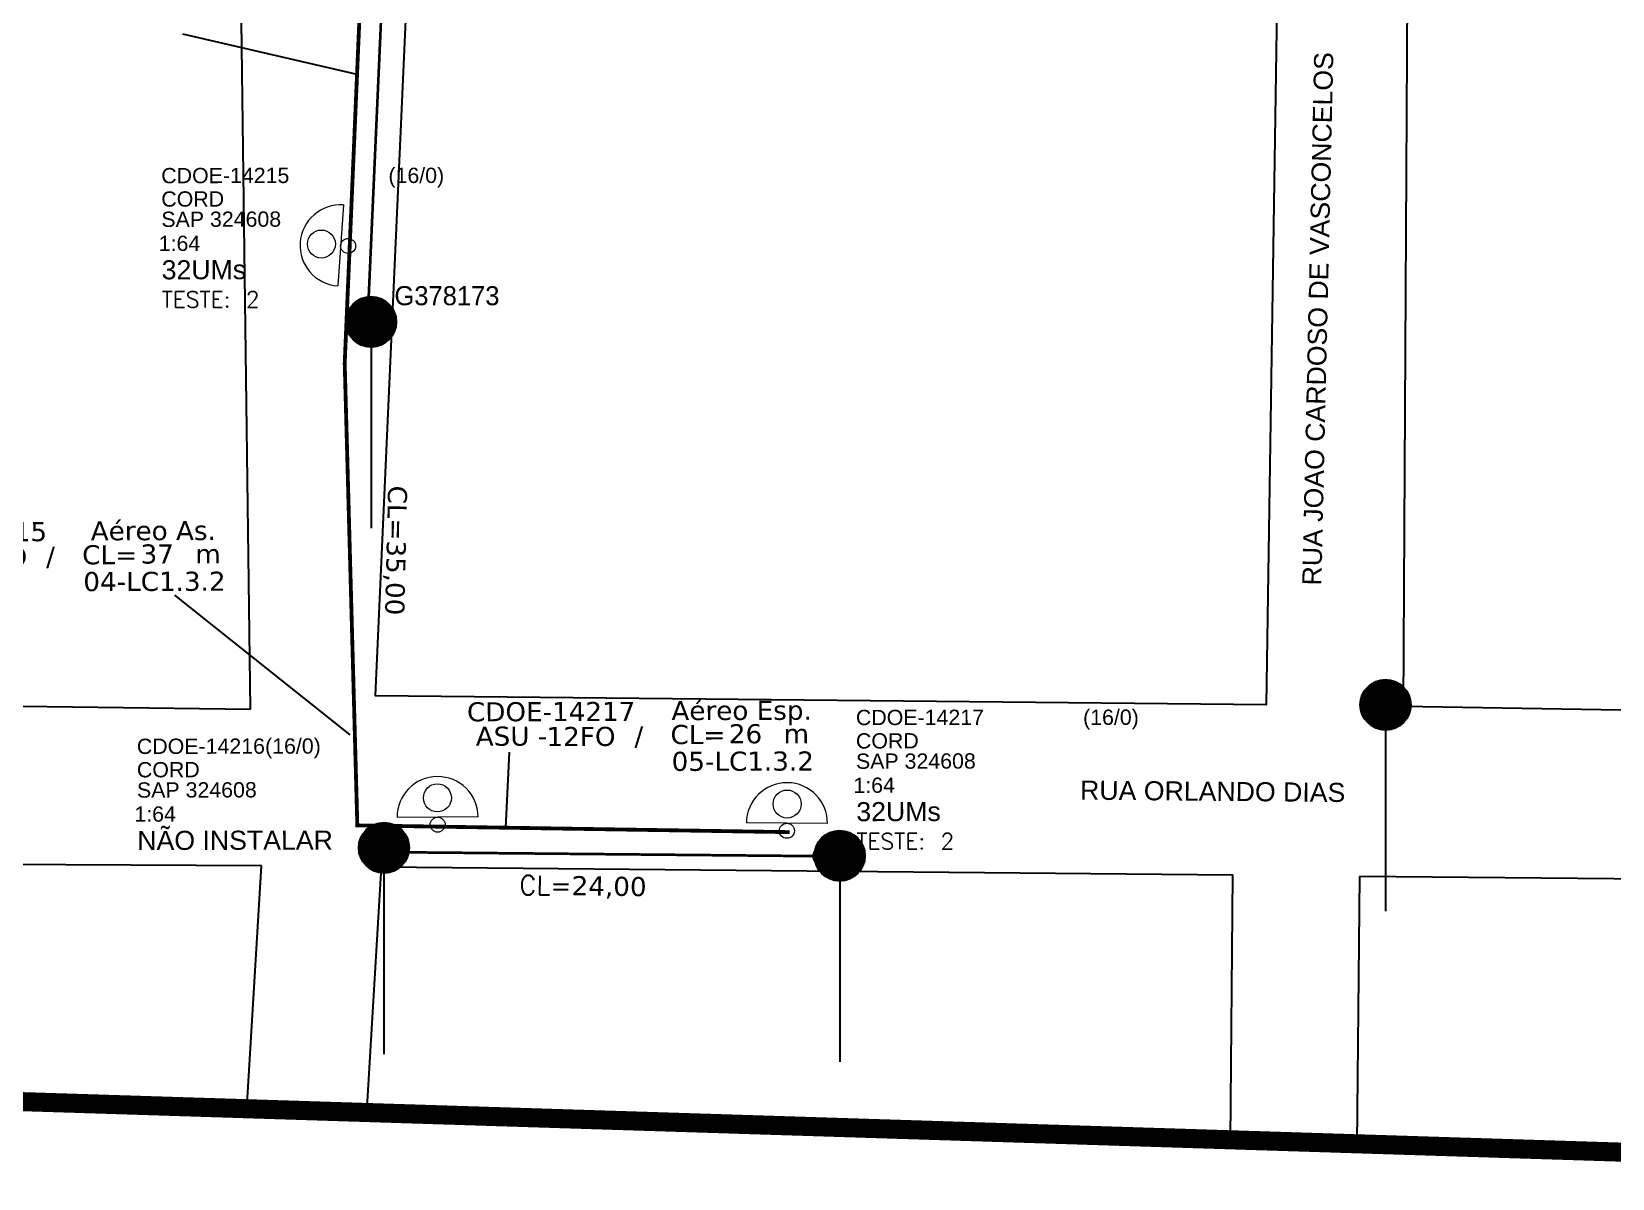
# Model space of a CAD drawing. Extents: x 12033 to 28038, y -9425 to 4777.
# Drawn here: x 13820 to 14648, y 1759 to 2359 of the extents above; entities that cross this region are included whole.
import ezdxf
from ezdxf.enums import TextEntityAlignment as Align

# ---------------------------------------------------------------- set-up
doc = ezdxf.new("R2010")
doc.units = ezdxf.units.DM
doc.header["$LTSCALE"] = 5
doc.header["$MEASUREMENT"] = 0
for name, color, linetype, lineweight in [("20.0-LEGENDA DOS CDO'S", 1, 'Continuous', 0), ('20.2-CDO_POSTE', 1, 'Continuous', 5), ('20.6-CORDOALHA_SUPORTE', 7, 'Continuous', 25)]:
    doc.layers.add(name, color=color, linetype=linetype, lineweight=lineweight)
for name, color, linetype in [('CAP a instalar', 1, 'Continuous'), ('celulas gpon', 7, 'Continuous'), ('label_cabos', 7, 'Continuous'), ('locais', 7, 'Continuous'), ('locais legendas', 7, 'Continuous'), ('QUADRA', 7, 'Continuous'), ('Segmento de Logradouro Texto', 238, 'Continuous')]:
    doc.layers.add(name, color=color, linetype=linetype)
doc.styles.add('ARIAL', font='arial.ttf')
doc.styles.add('DIGICADE', font='arial.ttf')
doc.styles.add('ROMANS', font='romans.shx')
doc.styles.add('siredit', font='verdana.ttf')
doc.linetypes.add('FENCELINE1', pattern='A,0.25,-0.1,[133,ltypeshp.shx,S=0.1,R=0,X=-0.1,Y=0],-0.1,1', length=1.45)
doc.dimstyles.new('CC', dxfattribs={"dimtxt": 1, "dimasz": 2, "dimexe": 0.18, "dimexo": 0.0625, "dimgap": 0.09, "dimtad": 0, "dimdec": 0, "dimrnd": 1, "dimzin": 0, "dimdsep": 46, "dimtxsty": 'siredit', "dimblk": 'NONE', "dimcen": 0, "dimse1": 1, "dimse2": 1, "dimsd1": 1, "dimsd2": 1, "dimclrt": 7, "dimadec": 0, "dimazin": 0, "dimtfac": 1, "dimtdec": 0, "dimtofl": 0, "dimtmove": 0, "dimatfit": 3, "dimfxl": 0, "dimtolj": 1, "dimtzin": 0, "dimarcsym": 0})

# ---------------------------------------------------------------- blocks, each defined once
blk = doc.blocks.new('*X22')
at = {"color": 0}
for p, q in [((-0.679997, 0.416018), (-0.018018, 1.077997)), ((-0.679809, 0.433884), (-0.035884, 1.077809)), ((-0.679715, 0.398622), (-0.000622, 1.077715)), ((-0.67911, 0.452261), (-0.054261, 1.07711)), ((-0.678999, 0.381661), (0.016339, 1.076999)), ((-0.677877, 0.365105), (0.032895, 1.075877)), ((-0.677853, 0.471196), (-0.073196, 1.075853)), ((-0.676376, 0.348929), (0.049071, 1.074376)), ((-0.675978, 0.490748), (-0.092748, 1.073978)), ((-0.674518, 0.333109), (0.064891, 1.072518)), ((-0.673417, 0.510987), (-0.112987, 1.071417)), ((-0.672323, 0.317627), (0.080373, 1.070323)), ((-0.67008, 0.532002), (-0.134002, 1.06808)), ((-0.669809, 0.302463), (0.095537, 1.067809)), ((-0.666991, 0.287604), (0.110396, 1.064991)), ((-0.665856, 0.553903), (-0.155903, 1.063856)), ((-0.663883, 0.273034), (0.124966, 1.061883)), ((-0.660603, 0.576834), (-0.178834, 1.058603)), ((-0.660497, 0.258742), (0.139258, 1.058497)), ((-0.656846, 0.244715), (0.153285, 1.054846)), ((-0.654125, 0.600989), (-0.202989, 1.052125)), ((-0.652938, 0.230945), (0.167055, 1.050938)), ((-0.648783, 0.217422), (0.180578, 1.046783)), ((-0.646156, 0.626637), (-0.228637, 1.044156)), ((-0.64439, 0.204138), (0.193862, 1.04239)), ((-0.639766, 0.191085), (0.206915, 1.037766)), ((-0.636298, 0.654172), (-0.256172, 1.034298)), ((-0.634917, 0.178256), (0.219744, 1.032917)), ((-0.62985, 0.165645), (0.232355, 1.02785)), ((-0.624571, 0.153247), (0.244753, 1.022571)), ((-0.623925, 0.684222), (-0.286222, 1.021925)), ((-0.619084, 0.141056), (0.256944, 1.017084)), ((-0.613395, 0.129067), (0.268933, 1.011395)), ((-0.607932, 0.717893), (-0.319893, 1.005932)), ((-0.607508, 0.117277), (0.280723, 1.005508)), ((-0.601426, 0.10568), (0.29232, 0.999426)), ((-0.595154, 0.094275), (0.303725, 0.993154)), ((-0.588694, 0.083057), (0.314943, 0.986694)), ((-0.58596, 0.757543), (-0.359543, 0.98396)), ((-0.58205, 0.072024), (0.325976, 0.98005)), ((-0.575224, 0.061172), (0.336828, 0.973224)), ((-0.568219, 0.0505), (0.3475, 0.966219)), ((-0.561036, 0.040005), (0.357995, 0.959036)), ((-0.553678, 0.029685), (0.368315, 0.951678)), ((-0.550397, 0.810783), (-0.412783, 0.948397)), ((-0.546146, 0.01954), (0.37846, 0.944146)), ((-0.538442, 0.009566), (0.388434, 0.936442)), ((-0.530567, -0.000236), (0.398236, 0.928567)), ((-0.522522, -0.009869), (0.407869, 0.920522)), ((-0.514308, -0.019333), (0.417333, 0.912308)), ((-0.505925, -0.028628), (0.426628, 0.903925)), ((-0.497375, -0.037756), (0.435756, 0.895375)), ((-0.488657, -0.046715), (0.444715, 0.886657)), ((-0.479772, -0.055508), (0.453508, 0.877772)), ((-0.470719, -0.064133), (0.462133, 0.868719)), ((-0.461499, -0.07259), (0.47059, 0.859499)), ((-0.45211, -0.080879), (0.478879, 0.85011)), ((-0.442553, -0.089), (0.487, 0.840553)), ((-0.432826, -0.096951), (0.494951, 0.830826)), ((-0.422929, -0.104731), (0.502731, 0.820929)), ((-0.41286, -0.11234), (0.51034, 0.81086)), ((-0.402619, -0.119776), (0.517776, 0.800619)), ((-0.392202, -0.127037), (0.525037, 0.790202)), ((-0.381609, -0.134122), (0.532122, 0.779609)), ((-0.370838, -0.141028), (0.539028, 0.768838)), ((-0.359886, -0.147754), (0.545754, 0.757886)), ((-0.348751, -0.154296), (0.552296, 0.746751)), ((-0.337429, -0.160652), (0.558652, 0.735429)), ((-0.325919, -0.16682), (0.56482, 0.723919)), ((-0.314215, -0.172794), (0.570794, 0.712215)), ((-0.302316, -0.178572), (0.576572, 0.700316)), ((-0.290215, -0.184149), (0.582149, 0.688215)), ((-0.27791, -0.189522), (0.587522, 0.67591)), ((-0.265395, -0.194684), (0.592684, 0.663395)), ((-0.252664, -0.199631), (0.597631, 0.650664)), ((-0.239711, -0.204356), (0.602356, 0.637711)), ((-0.226531, -0.208853), (0.606853, 0.624531)), ((-0.213115, -0.213115), (0.611115, 0.611115)), ((-0.199456, -0.217134), (0.615134, 0.597456)), ((-0.185546, -0.220901), (0.618901, 0.583546)), ((-0.171373, -0.224406), (0.622406, 0.569373)), ((-0.156929, -0.22764), (0.62564, 0.554929)), ((-0.1422, -0.230589), (0.628589, 0.5402)), ((-0.127174, -0.23324), (0.63124, 0.525174)), ((-0.111836, -0.23558), (0.63358, 0.509836)), ((-0.096169, -0.23759), (0.63559, 0.494169)), ((-0.080154, -0.239253), (0.637253, 0.478154)), ((-0.06377, -0.240547), (0.638547, 0.46177)), ((-0.046993, -0.241448), (0.639448, 0.444993)), ((-0.029795, -0.241927), (0.639927, 0.427795)), ((-0.012144, -0.241953), (0.639953, 0.410144)), ((0.006, -0.241488), (0.639488, 0.392)), ((0.024679, -0.240486), (0.638486, 0.373321)), ((0.043948, -0.238895), (0.636895, 0.354052)), ((0.063871, -0.236649), (0.634649, 0.334129)), ((0.084528, -0.23367), (0.63167, 0.313472)), ((0.106018, -0.229858), (0.627858, 0.291982)), ((0.12847, -0.225084), (0.623084, 0.26953)), ((0.152051, -0.21918), (0.61718, 0.245949)), ((0.176993, -0.211916), (0.609916, 0.221007)), ((0.203627, -0.20296), (0.60096, 0.194373)), ((0.232456, -0.191808), (0.589808, 0.165544)), ((0.264325, -0.177617), (0.575617, 0.133675)), ((0.300865, -0.158754), (0.556754, 0.097135)), ((0.346227, -0.13107), (0.52907, 0.051773)), ((0.43272, -0.062254), (0.460254, -0.03472))]:
    blk.add_line(p, q, dxfattribs=at)
blk = doc.blocks.new('POLE_POLE')
at = {"color": 0}
blk.add_line((-0.0000002, -0.00000239), (-0.0000002, -0.00004983), dxfattribs=at)
blk.add_circle((-0.0000002, 0.00000418), 0.0000066, dxfattribs=at)
at = {"color": 0, "xscale": 1e-05, "yscale": 1e-05, "zscale": 1e-05}
blk.add_blockref('*X22', (0, 0), dxfattribs=at)
blk = doc.blocks.new('*U33')
at = {"color": 0}
blk.add_line((2.145, -0.582), (-2.104, -0.684), dxfattribs=at)
for centre, radius in [((-0.004, 0.376), 0.733), ((0.03, -1.026), 0.393)]:
    blk.add_circle(centre, radius, dxfattribs=at)
blk.add_arc((0.02, -0.633), 2.125, 1.37817, 181.37817, dxfattribs=at)
blk = doc.blocks.new('CDOE_CT_POSTE')
at = {"layer": "20.0-LEGENDA DOS CDO'S", "color": 0, "style": 'ARIAL'}
for tag, p in [('CDO_N', (0.12, 5.248)), ('CORDOALHA', (0.122, 4.023)), ('SAP', (0.124, 2.961)), ('1:XX', (0.139, 1.231)), ('UMS', (0.141, 0.217))]:
    blk.add_attdef(tag, p, '', height=0.68, rotation=0.11799, dxfattribs=at)
blk.add_attdef('FIBRAS_UTILIZADAS', text='', height=0.68, rotation=0.11799, dxfattribs=at).set_placement((7.829, 5.263), align=Align.CENTER)
blk = doc.blocks.new('Teste  FTTH')
at = {"color": 0, "lineweight": 0, "style": 'ROMANS'}
for tag, p in [('TESTE', (-2.302, -0.29)), ('QTDE', (0.212, -0.29))]:
    blk.add_attdef(tag, p, '', height=0.48, dxfattribs=at)
for tag, p, flags in [('FID', (-2.227, -1.253), 1), ('FATOR', (-2.227, -2.028), 3), ('ID_ATIVIDADE', (-2.227, -2.716), 3)]:
    blk.add_attdef(tag, p, '', height=0.48, dxfattribs=dict(at, flags=flags))
blk = doc.blocks.new('*U99')
at = {"layer": '20.6-CORDOALHA_SUPORTE', "const_width": 0.139}
for points in [[(-20.841, -0.377, 1.175511), (-20.831, 0.471)], [(9.435, 0.466, 1.231752), (9.435, -0.38)]]:
    blk.add_lwpolyline(points, format="xyb", dxfattribs=at)
blk.add_lwpolyline([(-20.299, 0.041), (8.914, 0.043)], dxfattribs=at)
at = {"layer": '20.6-CORDOALHA_SUPORTE', "color": 0, "lineweight": 0, "style": 'ROMANS'}
blk.add_attdef('LANCE', text='', height=1, dxfattribs=at).set_placement((-0.538, -2.215), align=Align.RIGHT)
at = {"layer": '20.6-CORDOALHA_SUPORTE', "color": 0, "style": 'siredit'}
blk.add_attdef('QTDE', (-0.538, -2.215), '', height=1, rotation=359.69001, dxfattribs=at)
at = {"layer": '20.6-CORDOALHA_SUPORTE', "color": 0, "lineweight": 0, "style": 'ROMANS'}
for tag, p, flags in [('FATOR', (-5.196, -4.442), 3), ('ID_ATIVIDADE', (-5.201, -6.669), 3), ('FID', (-5.201, -8.896), 1)]:
    blk.add_attdef(tag, p, '', height=1, dxfattribs=dict(at, flags=flags))
blk = doc.blocks.new('*U100')
at = {"layer": '20.6-CORDOALHA_SUPORTE', "const_width": 0.139}
for points in [[(-20.841, -0.377, 1.175511), (-20.831, 0.471)], [(1.459, 0.467, 1.231752), (1.459, -0.379)]]:
    blk.add_lwpolyline(points, format="xyb", dxfattribs=at)
blk.add_lwpolyline([(-20.299, 0.041), (0.938, 0.044)], dxfattribs=at)
at = {"layer": '20.6-CORDOALHA_SUPORTE', "color": 0, "lineweight": 0, "style": 'ROMANS'}
blk.add_attdef('LANCE', text='', height=1, dxfattribs=at).set_placement((-0.538, -2.215), align=Align.RIGHT)
at = {"layer": '20.6-CORDOALHA_SUPORTE', "color": 0, "style": 'siredit'}
blk.add_attdef('QTDE', (-0.538, -2.215), '', height=1, rotation=359.69001, dxfattribs=at)
at = {"layer": '20.6-CORDOALHA_SUPORTE', "color": 0, "lineweight": 0, "style": 'ROMANS'}
for tag, p, flags in [('FATOR', (-5.196, -4.442), 3), ('ID_ATIVIDADE', (-5.201, -6.669), 3), ('FID', (-5.201, -8.896), 1)]:
    blk.add_attdef(tag, p, '', height=1, dxfattribs=dict(at, flags=flags))
blk = doc.blocks.new('_None')
blk = doc.blocks.new('Inst CB AS CFOA-SM-ASU-120-S-12')
at = {"layer": 'label_cabos', "color": 0, "style": 'siredit'}
for tag, flags, p in [('ID_ATIVIDADE', 3, (1.314, 2.672)), ('FATOR', 1, (11.56, 2.551))]:
    blk.add_attdef(tag, text='', height=1, rotation=359.69001, dxfattribs=dict(at, flags=flags)).set_placement(p, align=Align.MIDDLE_CENTER)
for tag, p in [('DESTINO_CABO', (3.131, 1.262)), ('TIPO_CABO', (13.108, 1.245)), ('TIPO_CABO', (1.262, -0.005)), ('CABO', (4.686, -0.052)), ('/', (7.714, -0.052)), ('LANCE', (10.809, 0.002)), ('UND', (15.964, 0.002)), ('FID', (13.148, -1.414))]:
    blk.add_attdef(tag, text='', height=1, rotation=359.69001, dxfattribs=at).set_placement(p, align=Align.MIDDLE_CENTER)
blk.add_attdef('QTDE', (12.429, -0.475), '', height=1, rotation=359.69001, dxfattribs=at)
blk = doc.blocks.new('Inst CB ESP CFOA-SM-ASU-120-S-12')
at = {"layer": 'label_cabos', "color": 0, "style": 'siredit'}
for tag, flags, p in [('ID_ATIVIDADE', 3, (1.314, 2.672)), ('FATOR', 1, (11.56, 2.551))]:
    blk.add_attdef(tag, text='', height=1, rotation=359.69001, dxfattribs=dict(at, flags=flags)).set_placement(p, align=Align.MIDDLE_CENTER)
for tag, p in [('DESTINO_CABO', (3.131, 1.262)), ('TIPO_CABO', (13.108, 1.245)), ('TIPO_CABO', (1.262, -0.005)), ('CABO', (4.686, -0.052)), ('/', (7.714, -0.052)), ('LANCE', (10.809, 0.002)), ('UND', (15.964, 0.002)), ('FID', (13.148, -1.414))]:
    blk.add_attdef(tag, text='', height=1, rotation=359.69001, dxfattribs=at).set_placement(p, align=Align.MIDDLE_CENTER)
blk.add_attdef('QTDE', (12.429, -0.475), '', height=1, rotation=359.69001, dxfattribs=at)
blk = doc.blocks.new('Inst CDOE-16 CAIXA DIST OPT CDOE 48F_16D C_SPL_2_1_8')
at = {"layer": "20.0-LEGENDA DOS CDO'S", "color": 0}
for tag, p, style, flags in [('ID_ATIVIDADE', (0.12, 6.472), 'ARIAL', 3), ('FATOR', (7.921, 6.472), 'ARIAL', 1), ('QTDE', (0.097, -1.17), 'DIGICADE', 3)]:
    blk.add_attdef(tag, p, '', height=0.8, rotation=0.11799, dxfattribs=dict(at, style=style, flags=flags))
at = {"layer": "20.0-LEGENDA DOS CDO'S", "color": 0, "style": 'ARIAL'}
for tag, p, height in [('FID', (0.12, 5.248), 0.8), ('CORDOALHA', (0.122, 4.023), 0.8), ('SAP', (0.124, 2.961), 0.8), ('1:XX', (-0.012, 1.7), 0.8), ('UMS', (0.141, 0.217), 1)]:
    blk.add_attdef(tag, p, '', height=height, rotation=0.11799, dxfattribs=at)
blk.add_attdef('FIBRAS_UTILIZADAS', text='', height=0.8, rotation=0.11799, dxfattribs=at).set_placement((13.479, 5.263), align=Align.CENTER)

msp = doc.modelspace()

# ---------------------------------------------------------------- linework, layer by layer
at = {"layer": 'CAP a instalar', "linetype": 'FENCELINE1', "ltscale": 5, "const_width": 2}
msp.add_lwpolyline([(14561.39, 3015.3), (14486.51, 3017.44), (13849.13, 3078.66), (13990.65, 2828.54), (13994.42, 2607.19), (13998.28, 2518.43), (13984.08, 2185.65), (13990.69, 1943.64), (14217.12, 1940.09)], dxfattribs=at)
at = {"layer": 'celulas gpon', "color": 116, "linetype": 'Continuous', "lineweight": 200, "const_width": 10}
msp.add_lwpolyline([(13632.64, 1804.7), (14695.37, 1771.14), (15369.17, 1763.8), (15377.66, 2419.14), (15507.92, 2962.39), (15025.8, 3124.9), (14848.42, 3186.59), (14744.99, 3231.85), (14664.19, 3263.36), (14570.57, 3141.68), (14124.39, 3174.85), (13748.88, 3223.8)], dxfattribs=at)
at = {"layer": 'QUADRA', "ltscale": 5e-05}
for p, q in [((13934.73, 2004.48), (13921.49, 3010.8)), ((13635.72, 2008.41), (13934.73, 2004.48))]:
    msp.add_line(p, q, dxfattribs=at)
for points in [[(14004.83, 3014.55), (14023.87, 2544.57), (14000.1, 2011.59), (14466.98, 2006.93), (14481.85, 2976.12), (14004.83, 3014.55)], [(14543.95, 2969.05), (14538.54, 2006.08), (14797.84, 2001.63), (14873.61, 2222.83), (14830.71, 2943.94), (14543.95, 2969.05)], [(13940.45, 1922.4), (13633, 1923.98)], [(13932.79, 1795.22), (13940.45, 1922.4)], [(14003.16, 1921.81), (13995.57, 1793.24)], [(14448.04, 1778.95), (14449.37, 1917.57), (14003.16, 1921.81)], [(14515.59, 1916.94), (14514.24, 1776.86)], [(14780.66, 1770.21), (14782.05, 1914.41), (14515.59, 1916.94)]]:
    msp.add_lwpolyline(points, dxfattribs=at)

# ---------------------------------------------------------------- block references
at = {"layer": "20.0-LEGENDA DOS CDO'S", "lineweight": 0, "xscale": 10, "yscale": 10, "zscale": 10}
for p, values in [((13886.8, 2227.47), {'FID': 'CDOE-14215', 'CORDOALHA': 'CORD', 'SAP': 'SAP 324608', '1:XX': '1:64', 'UMS': '32UMs', 'FIBRAS_UTILIZADAS': '(16/0)'}), ((14250.67, 1943.65), {'FID': 'CDOE-14217', 'CORDOALHA': 'CORD', 'SAP': 'SAP 324608', '1:XX': '1:64', 'UMS': '32UMs', 'FIBRAS_UTILIZADAS': '(16/0)'})]:
    msp.add_blockref('Inst CDOE-16 CAIXA DIST OPT CDOE 48F_16D C_SPL_2_1_8', p, dxfattribs=at).add_auto_attribs(values)
at = {"layer": "20.0-LEGENDA DOS CDO'S", "lineweight": 0, "rotation": 0.004078562105398152}
for p, xscale, yscale, zscale in [((13928.58, 2220), 17.50499999999994, 17.50499999999994, 17.50499999999994), ((14292.45, 1936.18), 17.50499999999995, 17.50499999999995, 17.50499999999995)]:
    msp.add_blockref('Teste  FTTH', p, dxfattribs=dict(at, xscale=xscale, yscale=yscale, zscale=zscale)).add_auto_attribs({'TESTE': 'TESTE:', 'QTDE': '2'})
at = {"layer": "20.0-LEGENDA DOS CDO'S", "color": 8}
ref = msp.add_blockref('CDOE_CT_POSTE', (13874.03, 1928.55), dxfattribs=dict(at, xscale=10, yscale=10, zscale=10))
ref.add_attrib('CDO_N', 'CDOE-14216', (13875.22, 1981.03), dxfattribs={"color": 0, "height": 8, "rotation": 0.11799, "style": 'ARIAL'})
ref.add_attrib('CORDOALHA', 'CORD', (13875.25, 1968.78), dxfattribs={"color": 0, "height": 8, "rotation": 0.11799, "style": 'ARIAL'})
ref.add_attrib('SAP', 'SAP 324608', (13875.27, 1958.16), dxfattribs={"color": 0, "height": 8, "rotation": 0.11799, "style": 'ARIAL'})
ref.add_attrib('1:XX', '1:64', (13873.91, 1945.55), dxfattribs={"color": 0, "height": 8, "rotation": 0.11799, "style": 'ARIAL'})
ref.add_attrib('UMS', 'NÃO INSTALAR', (13875.43, 1930.73), dxfattribs={"color": 0, "height": 10, "rotation": 0.11799, "style": 'ARIAL'})
ref.add_attrib('FIBRAS_UTILIZADAS', '   (16/0)', dxfattribs={"color": 0, "height": 8, "rotation": 0.11799, "style": 'ARIAL'}).set_placement((13952.31, 1981.19), align=Align.CENTER)
at = {"layer": '20.2-CDO_POSTE', "color": 10, "xscale": 10, "yscale": 10, "zscale": 10}
for p, rotation in [((13975.61, 2247.81), 84.5438956667304), ((14215.74, 1951.07), 358.1023431554702)]:
    msp.add_blockref('*U33', p, dxfattribs=dict(at, rotation=rotation))
at = {"layer": '20.2-CDO_POSTE', "color": 8, "xscale": 10, "yscale": 10, "zscale": 10, "rotation": 359.0858023479136}
msp.add_blockref('*U33', (14032.63, 1954.28), dxfattribs=at)
at = {"layer": '20.6-CORDOALHA_SUPORTE', "color": 0, "lineweight": 0, "xscale": 10, "yscale": 10, "zscale": 10, "rotation": 87.44350778241807}
msp.add_blockref('*U99', (14006.1, 2423.08), dxfattribs=at).add_auto_attribs({'QTDE': '19,00', 'LANCE': 'CL='})
at = {"layer": '20.6-CORDOALHA_SUPORTE', "color": 0, "lineweight": 0}
ref = msp.add_blockref('*U100', (14220.3, 1927.18), dxfattribs=dict(at, xscale=10, yscale=10, zscale=10, rotation=359.4539286317984))
ref.add_attrib('QTDE', '24,00', (14102.89, 1907.1), dxfattribs={"color": 0, "height": 10, "rotation": 359.14394, "style": 'siredit'})
ref.add_attrib('LANCE', 'CL=', dxfattribs={"color": 0, "lineweight": 0, "height": 10, "rotation": 359.45393, "style": 'ROMANS'}).set_placement((14102.89, 1907.1), align=Align.RIGHT)
at = {"layer": 'label_cabos'}
ref = msp.add_blockref('Inst CB AS CFOA-SM-ASU-120-S-12', (13752.84, 2084.51), dxfattribs=dict(at, xscale=10, yscale=10, zscale=10, rotation=0.4634636605450989))
ref.add_attrib('DESTINO_CABO', 'CDOE-14215', dxfattribs={"color": 0, "height": 10, "rotation": 0.15347, "style": 'siredit'}).set_placement((13784.05, 2097.39), align=Align.MIDDLE_CENTER)
ref.add_attrib('TIPO_CABO', 'Aéreo As.', dxfattribs={"color": 0, "height": 10, "rotation": 0.15347, "style": 'siredit'}).set_placement((13883.82, 2098.02), align=Align.MIDDLE_CENTER)
ref.add_attrib('CABO', '12FO', dxfattribs={"color": 0, "height": 10, "rotation": 0.15347, "style": 'siredit'}).set_placement((13799.7, 2084.37), align=Align.MIDDLE_CENTER)
ref.add_attrib('/', '/', dxfattribs={"color": 0, "height": 10, "rotation": 0.15347, "style": 'siredit'}).set_placement((13829.99, 2084.62), align=Align.MIDDLE_CENTER)
ref.add_attrib('TIPO_CABO', 'ASU - ', dxfattribs={"color": 0, "height": 10, "rotation": 0.15347, "style": 'siredit'}).set_placement((13765.47, 2084.57), align=Align.MIDDLE_CENTER)
ref.add_attrib('FID', '04-LC1.3.2', dxfattribs={"color": 0, "height": 10, "rotation": 0.15347, "style": 'siredit'}).set_placement((13884.43, 2071.44), align=Align.MIDDLE_CENTER)
ref.add_attrib('LANCE', 'CL=', dxfattribs={"color": 0, "height": 10, "rotation": 0.15347, "style": 'siredit'}).set_placement((13860.93, 2085.41), align=Align.MIDDLE_CENTER)
ref.add_attrib('QTDE', '37', (13877.17, 2080.77), dxfattribs={"color": 0, "height": 10, "rotation": 0.15347, "style": 'siredit'})
ref.add_attrib('UND', 'm', dxfattribs={"color": 0, "height": 10, "rotation": 0.15347, "style": 'siredit'}).set_placement((13912.48, 2085.82), align=Align.MIDDLE_CENTER)
ref = msp.add_blockref('Inst CB ESP CFOA-SM-ASU-120-S-12', (14061.01, 1990.35), dxfattribs=dict(at, xscale=10, yscale=10, zscale=10, rotation=0.4634636605450986))
ref.add_attrib('DESTINO_CABO', 'CDOE-14217', dxfattribs={"color": 0, "height": 10, "rotation": 0.15347, "style": 'siredit'}).set_placement((14092.22, 2003.23), align=Align.MIDDLE_CENTER)
ref.add_attrib('TIPO_CABO', 'Aéreo Esp.', dxfattribs={"color": 0, "height": 10, "rotation": 0.15347, "style": 'siredit'}).set_placement((14191.99, 2003.86), align=Align.MIDDLE_CENTER)
ref.add_attrib('CABO', '12FO', dxfattribs={"color": 0, "height": 10, "rotation": 0.15347, "style": 'siredit'}).set_placement((14107.87, 1990.21), align=Align.MIDDLE_CENTER)
ref.add_attrib('/', '/', dxfattribs={"color": 0, "height": 10, "rotation": 0.15347, "style": 'siredit'}).set_placement((14138.15, 1990.45), align=Align.MIDDLE_CENTER)
ref.add_attrib('TIPO_CABO', 'ASU - ', dxfattribs={"color": 0, "height": 10, "rotation": 0.15347, "style": 'siredit'}).set_placement((14073.63, 1990.4), align=Align.MIDDLE_CENTER)
ref.add_attrib('FID', '05-LC1.3.2', dxfattribs={"color": 0, "height": 10, "rotation": 0.15347, "style": 'siredit'}).set_placement((14192.6, 1977.27), align=Align.MIDDLE_CENTER)
ref.add_attrib('LANCE', 'CL=', dxfattribs={"color": 0, "height": 10, "rotation": 0.15347, "style": 'siredit'}).set_placement((14169.09, 1991.24), align=Align.MIDDLE_CENTER)
ref.add_attrib('QTDE', '26', (14185.33, 1986.61), dxfattribs={"color": 0, "height": 10, "rotation": 0.15347, "style": 'siredit'})
ref.add_attrib('UND', 'm', dxfattribs={"color": 0, "height": 10, "rotation": 0.15347, "style": 'siredit'}).set_placement((14220.64, 1991.66), align=Align.MIDDLE_CENTER)
at = {"layer": 'locais', "color": 10, "xscale": 2000000, "yscale": 2000000, "zscale": 2000000}
for p in [(13998.31, 2199.02), (14529.68, 1998.41), (14005.03, 1923.53), (14243.79, 1919.38)]:
    msp.add_blockref('POLE_POLE', p, dxfattribs=at)

# ---------------------------------------------------------------- texts
at = {"layer": 'celulas gpon', "style": 'siredit'}
msp.add_text('CL=35,00', height=10, rotation=268.68741, dxfattribs=at).set_placement((14006.84, 2121.73))
at = {"layer": 'locais legendas', "color": 10}
msp.add_text('G378173', height=10, dxfattribs=at).set_placement((14010.13, 2216.07))
at = {"layer": 'Segmento de Logradouro Texto', "color": 7, "linetype": 'Continuous', "char_height": 10, "attachment_point": 1, "style": 'DIGICADE'}
for s, insert, width, rotation in [('\\fArial|b0|i0|c0|p34;\\W1.0000000000;\\T1.0000000000;\\o\\lRUA JOAO CARDOSO DE VASCONCELOS', (14485.64, 2069.42), 282.2374, 88.70212), ('\\fArial|b0|i0|c0|p34;\\W1.0000000000;\\T1.0000000000;\\o\\lRUA ORLANDO DIAS', (14369.35, 1967.11), 141.7326, 359.49031)]:
    msp.add_mtext(s, dxfattribs=dict(at, insert=insert, width=width, rotation=rotation))

# ---------------------------------------------------------------- leaders
at = {"layer": 'label_cabos'}
for points in [[(13990.54, 2336.88), (13899.36, 2358.1)], [(13986.96, 1991.12), (13895.04, 2064.13)], [(14068.43, 1942.42), (14070.4, 1981.97)]]:
    msp.add_leader(points, dimstyle='CC', override={"dimgap": 0.09, "dimtad": 0}, dxfattribs=at)

doc.saveas('drawing.dxf')
